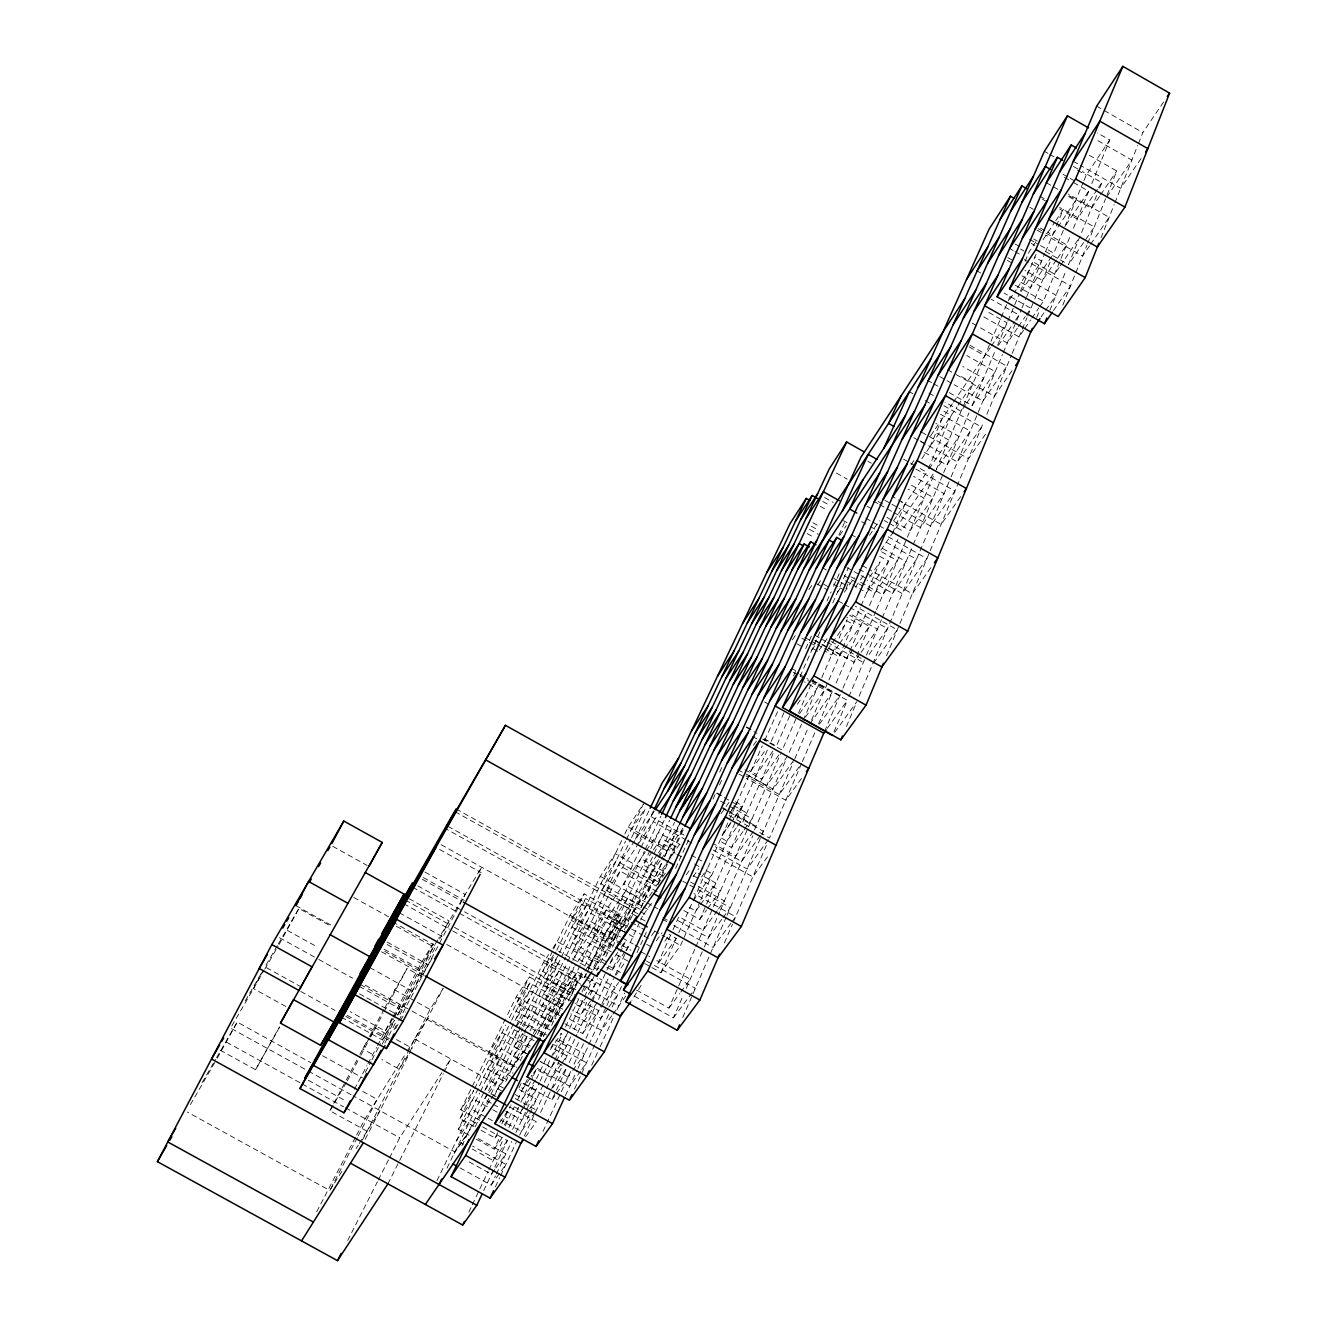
<?xml version="1.0" encoding="UTF-8"?>
<svg xmlns="http://www.w3.org/2000/svg" width="1327" height="1327" viewBox="0 0 1327 1327"><rect width="100%" height="100%" fill="white"/><g stroke="black" fill="none" stroke-linecap="round" stroke-linejoin="round"><path stroke-width="0.75" stroke-dasharray="5 3.75" d="M1101.028 237.749L1114.199 204.623M1114.912 202.815L1137.72 145.423M1138.45 143.581L1142.829 132.584L1164.94 99.989M1062.827 305.044L1086.929 245.147M1087.659 243.322L1105.64 198.635M1107.116 194.936L1116.753 170.984L1088.721 154.977M1049.856 310.402L1066.162 270.343M1096.6 195.55L1068.5 264.587L1094.244 226.967L1059.659 207.46M1099.585 188.202L1101.841 182.678L1082.268 171.515M1036.752 317.485L1039.721 310.253M1039.953 306.321L1043.437 301.229L1070.408 235.642M1073.443 228.277L1088.704 191.188L1073.095 182.28M1091.822 183.607L1109.754 139.999L1097.412 132.949M886.519 655.837L983.821 421.638M986.84 414.372L1011.423 355.221M1012.186 353.397L1026.949 317.85M1027.745 315.942L1033.998 300.864M1034.778 299.006L1050.055 262.248M1063.292 230.367L1053.82 253.158L1036.487 243.289M1064.884 226.552L1083.214 182.429M1083.96 180.621L1086.216 175.181L1109.754 139.999M846.427 726.516L856.015 703.658M859.15 696.194L950.348 478.699M951.144 476.841L1002.449 354.491M1003.245 352.567L1021.276 309.589M1022.039 307.781L1025.854 298.675M1026.617 296.85L1044.764 253.606M1045.543 251.748L1055.612 227.713M1056.375 225.889L1063.259 209.517L1055.396 221.244M834.019 731.824L847.323 700.357L812.107 680.585M848.932 696.575L865.685 656.965M866.465 655.123L881.443 619.742M882.239 617.851L912.429 546.508M913.225 544.617L942.85 474.602M943.646 472.694L968.975 412.83M949.253 392.643L972.061 405.564L995.267 350.693M997.622 345.136L1018.954 294.743M1020.446 291.194L1036.271 253.772M824.548 731.376L842.23 689.94M843.01 688.099L875.704 611.482M876.5 609.624L933.976 474.884M1006.629 304.596L936.265 469.509L958.99 436.45L935.883 423.363M1008.238 300.831L1011.439 293.3M1025.074 261.369L1029.072 251.964L1037.1 239.922M724.426 942.9L732.454 924.256M733.25 922.398L767.122 843.607M801.591 763.423L769.511 838.05L757.203 831.166M802.404 761.549L815.392 731.343M818.593 723.878L832.046 692.611L806.899 678.495M836.11 683.14L866.398 612.709M869.5 605.51L897.881 539.492M928.402 468.514L951.243 415.401L942.518 410.458M682.741 1017.477L692.23 995.582M693.009 993.757L726.201 917.139M727.03 915.232L793.164 762.544M794.79 758.779L808.309 727.561M811.543 720.113L860.278 607.584M861.074 605.726L880.083 561.868L867.145 580.612M892.49 533.222L905.246 503.746L892.905 496.779M929.912 446.801L941.838 419.299L938.272 417.275M634.19 996.063L673.403 1017.859L683.04 995.764M686.258 988.399L703.459 948.938M704.289 947.047L719.616 911.931M720.412 910.09L752.807 835.811M754.449 829.939L785.982 759.757M789.217 752.326L801.508 724.16M803.134 720.412L820.998 679.474M821.811 677.583L835.778 645.569M839.062 638.055L847.14 619.527M636.545 990.108L668.941 1008.105L695.016 948.722M695.829 946.864L780.558 753.902M796.001 718.72L782.2 750.153L762.677 739.222M798.472 713.08L813.351 679.192M683.853 910.554L699.81 919.445L739.603 829.358M742.821 822.077L773.11 753.504M789.747 715.834L776.361 746.156L763.722 739.089M845.962 588.607L848.335 583.216M651.972 967.615L660.962 972.608L680.535 945.454L699.943 901.763M700.772 899.905L736.037 820.55M736.867 818.676L768.267 748.03M783.942 712.781L770.788 742.357L763.738 738.409M800.081 676.455L819.92 631.801M832.792 602.84L848.417 567.691M660.962 972.608L676.272 938.322L669.19 934.374M678.76 932.765L692.81 901.332L712.317 873.929L701.668 867.991M693.623 899.507L762.295 745.874M764.783 740.284L777.589 711.637M793.563 675.924L795.984 670.483M805.705 648.721L811.411 635.981M826.97 601.131L831.1 591.908M833.605 586.302L839.444 573.231M670.517 935.319L657.23 964.911L676.272 938.322M673.005 929.779L679.507 915.331M641.14 985.314L631.851 1000.309M838.863 535.046L845.299 520.864M591.693 1065.249L599.29 1048.612M600.136 1046.754L613.621 1017.162M616.989 1009.781L624.635 993.027M713.063 799.07L715.485 793.762M719.516 784.92L721.988 779.513M574.525 1089.036L594.811 1044.747M595.641 1042.939L608.811 1014.176M612.095 1007.027L622.015 985.347M637.01 952.62L646.879 931.056L641.671 928.154M675.576 868.389L689.476 838.05M719.715 772.032L722.203 766.624M565.402 1095.654L577.129 1070.143M577.958 1068.351L606.008 1007.359M606.854 1005.534L615.23 987.321L599.605 978.646M542.992 1131.45L570.66 1071.553M574.077 1064.171L585.141 1040.202M585.987 1038.361L601.247 1005.335M602.076 1003.56L613.621 978.563M615.33 974.864L625.581 952.653M626.427 950.796L639.863 921.718M640.692 919.91L642.368 916.293M668.128 860.51L656.301 886.121L618.498 865.038M668.974 858.685L683.339 827.6L667.332 851.005L630.673 830.553L645.187 808.607M657.893 884.744L668.708 861.289M683.206 829.906L670.384 857.69L673.884 859.631M640.908 907.568L663.716 858.403M664.562 856.562L678.877 825.709M523.004 1083.612L552.015 1099.668L566.745 1067.903L552.148 1088.538M569.266 1062.479L578.489 1042.591M564.937 1023.698L582.686 1033.551L595.143 1006.695M598.494 999.447L610.37 973.836M606.854 967.267L612.062 970.17L622.214 948.274M623.06 946.45L625.598 940.976L618.863 950.696M641.123 907.502L664.014 858.138M664.844 856.363L679.806 824.084L664.147 847.074L659.137 857.806M624.42 929.729L657.412 858.901M658.258 857.093L674.481 822.259M540.62 1112.457L561.918 1066.709M565.269 1059.493L576.913 1034.496M577.743 1032.705L591.245 1003.676M592.091 1001.868L613.339 956.236M658.308 859.597L624.553 932.135L587.529 911.533L572.534 934.042L607.434 953.449M605.892 956.601L669.72 820.186M524.364 1135.978L545.662 1090.379M546.508 1088.571L570.693 1036.818M574.11 1029.487L586.816 1002.267M590.167 995.084L597.83 978.712M612.593 947.096L636.28 896.372L651.64 873.929L615.363 853.692L600.385 876.367L526.819 1028.724M455.012 811.693L630.806 909.592L622.612 927.158L445.723 828.712M459.938 1167.86L491.189 1185.094L495.502 1175.921M496.364 1174.08L511.724 1141.419M515.921 1132.528L539.26 1082.882M540.106 1081.074L562.15 1034.231M565.551 1026.982L579.368 997.622M581.972 992.082L584.577 986.542M553.575 949.087L570.046 915.248L584.162 893.851L619.029 913.258L592.389 969.921L558.601 951.144M649.981 850.524L595.375 966.769L598.975 968.776M650.827 848.716L664.578 819.456M495.369 1186.919L499.748 1177.563M500.627 1175.689L516.203 1142.447M519.637 1135.116L528.926 1115.294M529.772 1113.502L543.489 1084.242M544.369 1082.384L553.906 1061.998M554.769 1060.173L583.631 998.601M584.51 996.726L594.114 976.241L582.769 992.679M596.686 970.767L621.235 918.367L585.688 898.578L571.307 920.324L606.505 939.914L621.235 918.367M483.692 1190.684L507.345 1140.556L482.68 1126.922M512.637 1129.36L534.151 1083.744M546.011 1058.631L536.705 1078.353L531.264 1075.334M551.103 1047.832L552.828 1044.167M584.112 977.866L587.645 970.385M588.524 968.511L604.581 934.457L619.029 913.258M584.643 977.8L586.352 974.167M587.214 972.343L644.358 851.188M645.221 849.346L660.846 816.238M459.49 913.291L576.499 978.298L568.47 995.217L448.99 928.867M568.321 1001.022L583.93 968.063M584.809 966.205L608.479 916.211L629.778 928.071M640.244 849.114L623.74 883.981L648.306 897.666M641.107 847.289L653.266 821.595L685.561 839.626M468.813 1212.181L471.433 1206.658M472.312 1204.816L488.004 1171.658M488.867 1169.817L503.679 1138.533M508.888 1127.519L519.985 1104.064M520.847 1102.256L532.608 1077.424M533.437 1075.65L536.788 1068.567L531.016 1076.91M571.174 995.93L577.892 981.731L583.333 973.769M481.037 1130.256L495.12 1138.035L497.642 1132.711M501.871 1123.853L510.348 1106.038M518.957 1087.941L521.544 1082.517M543.34 1036.752L562.93 995.598L529.373 976.954L516.319 996.759L506.333 1017.096M551.617 1025.323L606.97 908.829L629.529 921.386M653.514 810.88L636.529 846.609L604.167 895.012L640.642 915.315M476.244 1139.18L494.191 1149.099L500.163 1136.509M505.288 1125.727L514.03 1107.315M517.58 1099.818L527.283 1079.398M558.12 1014.409L564.008 1002.018L529.821 983.042L516.535 1003.146L550.39 1021.923L564.008 1002.018M537.501 1034.363L572.037 962.191M572.882 960.416L630.673 839.609M631.536 837.801L646.315 806.916M539.807 1035.657L549.577 1015.188L562.93 995.598M541.217 1036.702L575.321 965.144M635.368 839.211L649.251 810.084M520.151 1060.887L532.392 1035.359M533.255 1033.567L566.894 963.485M567.757 961.66L625.564 841.202M626.427 839.427L643.512 803.814L628.218 827.02L623.076 837.685M505.753 1081.439L528.345 1034.496M530.054 1030.946L565.501 957.298M566.38 955.49L622.214 839.46M475.232 1126.739L490.078 1096.069M490.94 1094.277L522.738 1028.624M523.618 1026.816L556.942 957.945M559.596 952.454L585.688 898.578M494.274 1096.168L525.923 1030.581M446.983 1168.108L552.679 950.945M461.862 1145.765L519.72 1026.584M520.582 1024.792L555.93 951.99M556.826 950.165L584.162 893.851M436.948 1180.665L479.661 1093.133M480.54 1091.341L543.373 962.556L548.698 954.511M474.004 1126.374L459.938 1118.595L473.756 1090.379L460.784 1109.787L479.76 1120.287M474.651 1088.588L505.687 1025.24M509.303 1017.875L529.373 976.954M469.061 1135.215L458.296 1129.277L478.632 1087.725M479.528 1085.868L510.795 1021.956M511.675 1020.148L529.821 983.042M460.784 1109.787L505.421 1018.937M387.915 1183.85L443.334 1073.609M444.263 1071.768L450.732 1058.913L442.969 1070.906M347.707 1240.48L377.432 1181.776M378.361 1179.952L388.579 1159.765M389.508 1157.94L399.726 1137.77L441.858 1072.631M362.42 1140.109L406.51 1054.965M407.422 1053.19L430.064 1009.465L443.152 988.399L408.932 1053.505M365.19 1139.163L410.292 1051.963M330.755 1188.677L357.295 1137.637M358.24 1135.812L377.183 1099.37L361.044 1090.446M316.738 1211.7L355.669 1136.924M356.615 1135.099L365.157 1118.678L406.178 1052.809M394.053 1029.669L397.835 1022.47M398.78 1020.662L465.213 894.431L421.721 870.263M478.898 872.453L481.651 867.228L438.739 938.239M365.307 1072.365L371.013 1061.567M371.958 1059.759L380.517 1043.553M341.288 1017.195L382.425 1039.953L393.572 1018.854M394.501 1017.096L433.199 943.829M382.176 1044.183L394.733 1020.397M374.065 1001.918L397.602 1014.939L434.427 945.156L393.771 922.597M384.813 1043.138L396.159 1021.608M399.941 1014.425L435.903 946.151M439.701 938.952L449.173 920.971L406.211 897.118M263.078 970.485L253.49 988.598L289.966 1008.769M217.263 1058.233L237.218 1022.072L310.8 1062.695M279.085 944.492L298.907 908.448L331.418 926.478M354.442 1089.285L366.949 1065.631M367.911 1063.823L376.553 1047.451M377.515 1045.626L391.996 1018.257M392.974 1016.432L421.057 963.302L432.818 943.829M346.33 1082.616L329.909 1110.749L367.015 1131.218M347.309 1080.792L359.916 1057.121M360.894 1055.297L369.619 1038.892M370.598 1037.067L383.121 1013.529M384.084 1011.738L407.14 968.445L423.346 977.435M329.909 1110.749L332.812 1105.291M333.774 1103.483L345.385 1081.704M346.347 1079.879L358.937 1056.292M359.899 1054.484L368.558 1038.245M369.503 1036.453L383.885 1009.482M384.847 1007.691L407.14 968.445M220.116 1050.171L255.564 1069.728L279.516 1026.833M255.564 1069.728L279.848 1026.7M190.424 1104.595L216.235 1060.024M245.279 1000.84L262.928 970.435M277.326 945.62L265.002 966.869L301.843 987.255M278.355 943.862L298.907 908.448M231.777 1026.02L263.725 970.949M264.753 969.191L278.056 946.251M202.152 1082.616L215.555 1059.46M216.583 1057.685L237.218 1022.072M369.122 1038.494L362.802 1049.027L374.927 1055.728M370.183 1036.752L375.441 1027.961L389.441 1035.707M437.694 939.964L419.15 970.435L382.458 950.099M392.643 1018.804L385.212 1031.079L350.262 1011.738M393.704 1017.046L400.074 1006.529L359.401 984.004M382.425 1039.953L394.567 1019.949M397.702 1015.022L433.299 956.385M395.413 1028.69L399.477 1022.022M400.489 1020.347L403.541 1015.354M407.256 1051.084L427.808 1018.058L516.75 1067.306M407.837 1055.247L399.162 1069.131L381.844 1059.56M341.852 1171.326L329.809 1190.501L187.439 1112.109M356.084 1148.651L358.257 1145.168M359.352 1143.426L379.953 1110.616M552.944 948.092L557.207 941.656L592.058 961.03L587.695 967.4M553.558 955.058L542.726 971.397L577.925 990.954M557.838 956.087L543.456 977.684L575.769 995.615M654.194 811.477L602.856 888.543L640.261 909.377M839.726 535.444L846.294 525.608M558.186 963.75L543.506 985.712L573.164 1002.167M638.768 843.275L657.827 814.778M516.485 1026.517L528.411 1008.702L552.596 1022.122M808.906 589.669L812.356 584.527M1043.072 239.689L1054.285 222.919M817.648 584.942L820.949 580.032M1009.631 299.421L1016.25 289.585M1017.345 287.942L1029.47 269.895M459.938 1118.595L473.158 1098.889L490.924 1108.725M486.661 1078.785L500.445 1058.266M521.146 1027.446L514.511 1037.316L530.203 1046.024M522.241 1025.804L528.876 1015.935L548.267 1026.683M1021.209 291.376L1041.629 261.071L1034.579 257.04M1066.012 224.877L1088.704 191.188M458.296 1129.277L471.782 1109.289L486.279 1117.301M522.971 1033.385L513.947 1046.754L526.421 1053.671M524.099 1031.709L528.61 1025.008L546.608 1034.994M645.27 852.034L574.574 956.867L597.648 969.689M646.382 850.408L658.441 832.51L679.988 844.536M484.786 1090.429L498.836 1069.595L511.194 1076.429M792.401 639.813L795.719 634.903M1051.598 256.459L1030.449 287.743L1017.958 280.644M911.102 464.749L915.647 458.014M930.443 436.135L952.288 403.839M953.449 402.114L990.357 347.525M991.468 345.883L1007.06 322.826L985.895 310.8M1097.363 189.297L1077.242 219.055L1059.676 209.036M1098.474 187.638L1101.841 182.678M487.689 1094.51L484.388 1099.386L491.504 1103.318M488.8 1092.867L498.72 1078.221L504.111 1081.206M527.201 1036.188L513.367 1056.591L520.317 1060.439M543.655 1011.904L574.176 966.836M577.51 961.926L625.647 890.881L645.386 901.879M652.221 851.652L643.213 864.939L662.355 875.604M653.348 849.993L661.211 838.365L678.827 848.185M869.5 535.328L879.436 520.698M998.352 345.468L1014.409 321.814M1015.553 320.122L1018.987 315.063L991.252 299.288M1056.292 260.092L1042.508 280.412L1024.958 270.426M1057.437 258.4L1066.626 244.865L1043.52 231.711M1099.453 196.496L1091.358 208.405L1067.97 195.069M1100.597 194.804L1116.753 170.984M921.817 458.744L956.983 406.925M958.144 405.233L973.089 383.204L958.973 375.209M489.928 1100.415L454.846 1151.952L353.164 1095.82M491.056 1098.773L532.525 1037.83M533.653 1036.188L576.1 973.819M657.197 854.671L645.652 871.623L659.917 879.569M658.358 852.962L664.13 844.486L676.753 851.536M454.066 1153.561L468.066 1132.993M511.973 1068.5L527.267 1046.041M837.586 592.058L841.019 587.015M1017.394 328.151L1007.259 343.029L979.177 327.089M1018.522 326.492L1025.273 316.572M1026.401 314.93L1030.913 308.312L1004.257 293.167M1106.784 196.96L1131.898 160.086L1095.936 139.551M965.592 404.702L961.096 411.304L945.023 402.197M966.719 403.06L983.589 378.295L962.788 366.484M1059.128 267.457L1054.6 274.108L1031.195 260.789M1060.256 265.798L1078.37 239.208M576.499 978.298L568.172 990.506L452.374 926.213M660.166 860.609L649.019 876.915L657.777 881.792M661.294 858.984L667.979 849.197L675.078 853.145M540.338 1036.354L583.78 972.84M584.925 971.165L629.728 905.678M844.37 592.207L854.372 577.577M893.585 520.798L926.777 472.296L917.853 467.253M929.099 468.912L948.822 440.066L933.213 431.225M972.061 405.564L995.25 371.676L966.819 355.553M1023.681 330.108L1019.036 336.909L983.042 316.473M1024.842 328.416L1030.648 319.907M1031.809 318.215L1038.792 308.013M1141.054 158.543L1120.668 188.318L1080.327 165.294M630.806 909.592L621.617 922.995L446.9 825.742M811.759 650.164L816.37 643.446M1089.484 245.943L1082.533 256.045L1045.709 235.061M1090.645 244.251L1109.156 217.296L1068.268 193.974M855.384 587.197L864.541 573.894M880.763 550.274L933.959 472.876M1041.114 316.937L1044.565 311.928M1045.709 310.253L1056.027 295.241L1021.856 275.8M593.02 970.186L665.806 864.358M666.95 862.683L680.369 843.143M649.434 896.09L654.012 889.438M657.479 884.412L665.673 872.536L640.891 858.552M753.537 745.227L758.115 738.592M819.207 650.064L828.181 637.076M1012.02 370.681L994.371 396.259L953.566 373.119M1053.522 310.535L1070.524 285.902L1031.427 263.642M529.855 1078.569L522.921 1088.571L519.404 1086.631M587.098 996.013L580.148 1006.048L574.906 1003.146M588.259 994.354L595.209 984.319L464.55 911.848M643.545 914.602L652.934 901.066M499.732 1122.476L508.623 1109.654M550.241 1049.657L561.354 1033.633M617.752 952.305L609.889 963.651L572.468 942.833L587.778 919.943L618.399 936.962M827.501 649.848L844.785 624.934M495.12 1138.035L497.376 1134.784M504.16 1125.047L508.689 1118.545L505.139 1116.588M535.511 1080.045L522.556 1098.656L515.374 1094.675M553.409 1054.368L565.883 1036.453L560.608 1033.517M590.415 1001.238L580.961 1014.823L572.053 1009.897M591.61 999.546L596.337 992.745L581.939 984.75M612.062 970.17L624.702 952.04M625.846 950.397L628.152 947.096L622.877 944.161M721.075 813.716L730.298 800.48M751.464 770.091L766.243 748.876M797.361 704.222L801.873 697.753M838.432 645.27L831.697 654.941L824.681 650.993M839.56 643.661L853.029 624.32L845.929 620.323M985.48 434.211L968.428 458.678L921.104 431.889M494.191 1149.099L502.269 1137.571M554.819 1062.512L551.352 1067.472L540.67 1061.55M555.98 1060.854L566.413 1045.975L555.615 1039.986M615.96 975.196L625.365 961.776M686.225 874.875L689.592 870.048M731.21 810.631L737.115 802.188M772.845 751.165L756.49 774.52L749.373 770.523M524.762 1105.938L521.428 1110.699L510.961 1104.91M525.874 1104.363L535.876 1090.097L521.76 1082.285M596.802 1003.112L581.06 1025.572L568.901 1018.821M729.303 813.949L736.385 803.814M799.468 713.76L816.868 688.912L804.444 681.929M723.182 833.373L733.466 818.759M734.611 817.133L742.606 805.788L735.39 801.74M507.345 1140.556L493.229 1160.611L472.296 1149.049M528.577 1110.4L521.776 1120.071L505.753 1111.197M529.705 1108.791L536.506 1099.138L518.509 1089.185M561.039 1064.304L551.568 1077.756L535.942 1069.098M562.217 1062.612L566.944 1055.894L551.153 1047.136M582.686 1033.551L598.776 1010.693L577.245 998.75M601.114 1007.359L618.598 982.544M651.64 935.601L655.173 930.575M693.092 876.732L698.865 868.522M722.435 835.031L733.864 818.809M735.009 817.183L741.859 807.446L731.044 801.392M778.8 754.997L761.781 779.165L742.49 768.366M805.406 717.194L824.631 689.874L812.389 682.99M960.648 496.68L941.125 524.414L901.514 502.054M607.716 1008.769L600.982 1018.29L576.449 1004.655M608.844 1007.176L617.835 994.487L591.228 979.708M656.334 940.793L661.991 932.815M701.485 877.031L707.424 868.654M736.269 827.882L726.881 841.152L719.864 837.237M737.447 826.223L746.852 812.953L730.878 804.029M809.901 723.895L832.046 692.611M494.789 1169.518L491.471 1174.213L466.523 1160.445M495.9 1167.959L505.869 1153.876L477.073 1137.969M787.591 756.075L766.575 785.75L744.994 773.674M859.896 653.962L854.057 662.206L829.508 648.405M861.074 652.303L877.446 629.197L850.773 614.185M491.189 1185.094L500.229 1172.388M501.374 1170.812L505.886 1164.459L472.561 1146.047M525.658 1136.708L536.29 1121.763L509.402 1106.884M552.015 1099.668L555.466 1094.841M556.61 1093.216L571.638 1072.133M572.816 1070.474L584.577 1053.97L557.954 1039.207M611.78 1015.769L601.43 1030.299L570.909 1013.38M612.925 1014.16L625.747 996.146M664.893 941.175L669.538 934.672M742.954 831.565L731.542 847.588L718.969 840.555M744.099 829.972L752.077 818.759L729.336 806.036M793.596 760.471L773.16 789.167L744.795 773.293M819.423 724.194L839.858 695.497L813.219 680.535M869.085 654.46L887.481 628.616L850.524 607.832M930.907 567.641L912.312 593.75L869.484 569.615M580.529 1071.204L569.681 1086.332L537.402 1068.451M581.724 1069.512L586.534 1062.794L553.508 1044.482M699.362 906.109L695.829 911.052L686.839 906.042M700.54 904.467L715.867 883.069L698.384 873.299M799.252 766.707L779.297 794.558L746.006 775.93M873.548 663.036L897.317 629.861L855.384 606.257M753.272 831.581L735.656 856.147L714.374 844.254M827.285 728.324L847.323 700.357M699.81 919.445L706.677 909.907M707.822 908.315L720.428 890.832L700.689 879.818M801.508 778.418L785.766 800.247L746.172 778.086M834.766 732.305L856.811 701.751M768.333 839.676L747.068 868.969L712.881 849.877M717.326 910.67L703.161 930.177L678.628 916.493M718.504 909.045L724.409 900.933L697.753 886.071M721.788 919.296L708.419 937.592L672.441 917.538M722.999 917.637L730.298 907.668L696.891 889.024M767.454 856.894L752.807 876.882L711.803 853.991M730.912 923.244L713.08 947.428L673.851 925.566M732.089 921.635L735.656 916.791L694.071 893.602M668.941 1008.105L679.606 993.658M680.784 992.049L690.272 979.193L656.832 960.582M673.403 1017.859L695.381 988.267L653.796 965.144M359.584 993.89L365.025 996.909M366.833 997.904L372.257 1000.906M507.08 1079.813L487.739 1069.098L501.258 1048.894L520.798 1059.709M414.77 1039.008L504.608 1088.721M497.807 1088.837L503.066 1091.756M515.34 1098.557L536.407 1110.201L521.362 1131.45L500.528 1119.938M396.441 1039.572L412.183 1048.297M491.77 1094.294L498.753 1098.142M347.127 1015.354L389.309 1038.676M300.731 991.451L335.001 1010.411M345.8 1016.382L388.96 1040.252M493.279 1104.313L498.62 1107.265M492.699 1109.704L498.04 1112.656M488.104 1118.296L493.528 1121.315M475.63 1123.024L470.355 1120.104L456.604 1140.374L463.587 1144.239M322.61 1055.745L362.453 1077.773M231.495 1028.641L306.67 1070.159M308.461 1071.138L351.373 1094.841M308.328 1080.278L345.916 1101.028M226.552 1042.193L300.35 1082.915M302.158 1083.91L343.56 1106.768M345.352 1107.763L399.726 1137.77M423.263 877.578L464.251 900.353M422.318 879.32L461.547 901.116M589.453 978.712L577.046 971.828L560.658 995.897L567.674 999.795M417.773 885.855L462.758 910.836M412.697 887.299L457.699 912.296M543.373 962.556L577.892 981.731M332.745 846.327L367.148 865.436M580.148 983.738L558.551 971.746L543.556 994.072L563.146 1004.954M580.397 984.816L618.681 1006.082M573.961 990.44L558.169 981.665L542.843 1004.357L558.485 1013.032M405.316 900.088L450.55 925.201M559.314 988.781L570.079 994.769M403.723 903.737L447.182 927.872M399.41 912.794L444.545 937.857M446.801 944.509L560.143 1007.392M562.714 1009.167L529.606 990.788L516.054 1011.191L550.572 1030.333M353.745 897.45L388.662 916.824M559.579 1015.603L529.373 998.833L515.556 1019.567L543.705 1035.176M396.375 926.263L433.531 946.864M516.319 996.759L556.079 1018.788M387.169 942.07L428.173 964.812M387.202 944.525L421.057 963.302M384.117 949.253L424.524 971.646M381.546 951.791L425.436 976.108M295.821 905.611L331.153 925.184M514.329 1029.752L534.068 1040.7M557.771 1062.944L563.162 1065.929M529.075 1047.584L502.087 1032.622L489.066 1052.228L515.805 1067.041M526.421 1053.389L502.021 1039.87L488.767 1059.792L512.919 1073.161M540.039 1061.534L568.105 1077.093M369.968 967.682L412.216 991.103M287.279 930.36L317.667 947.196M394.418 989.71L430.064 1009.465M279.499 937.691L315.212 957.48M318.779 959.454L352.667 978.215M365.24 985.165L410.209 1010.079M412.017 1011.074L512.769 1066.858M359.285 986.392L405.564 1012.02M693.507 875.82L698.881 878.822M690.654 882.107L695.978 885.076M682.824 881.178L688.099 884.13M689.858 885.109L695.132 888.045M657.031 891.628L620.173 871.076L590.598 933.113L613.92 946.085M600.385 876.367L636.28 896.372M647.178 902.874L657.96 908.879M641.721 905.943L627.638 898.097L610.038 923.94L627.455 933.627M643.479 906.922L650.529 910.853M662.853 917.72L668.144 920.656M663.152 919.611L666.718 921.601M456.057 808.956L638.751 910.687M640.543 911.699L647.758 915.713M631.917 913.623L639.017 917.571M640.792 918.566L646.116 921.519M654.311 930.857L664.794 936.696M666.536 937.675L680.535 945.454M631.27 922.348L639.946 927.191M631.552 929.049L642.202 934.988M643.977 935.966L649.285 938.935M629.197 934.59L636.147 938.471M646.597 944.277L651.822 947.179M611.697 932.035L620.605 936.995M622.38 937.99L633.079 943.928M634.853 944.924L640.195 947.909M641.007 951.774L649.799 956.667M621.119 943.198L589.536 925.616L573.861 948.938L599.92 963.419M570.046 915.248L604.581 934.457M441.145 844.702L620.422 944.426M622.181 945.405L630.939 950.281M646.564 961.113L651.988 964.132M439.585 849.462L481.087 872.552M644.806 963.618L650.18 966.62M591.709 940.959L614.517 953.649M616.275 954.627L630.308 962.44M594.098 957.762L620.505 972.442M737.795 769.643L743.186 772.662M738.973 774.072L744.381 777.091M717.011 792.965L724.061 796.913M716.613 793.314L729.236 800.38M720.578 801.143L727.578 805.058M722.668 807.579L726.251 809.586M728.059 810.581L756.805 826.655M722.552 808.442L727.876 811.427M729.668 812.423L763.39 831.283L741.627 861.455L715.336 846.792M729.054 815.442L750.17 827.235M650.844 816.487L684.201 835.114M687.369 840.638L692.744 843.64M691.168 855.069L701.734 860.974M628.218 827.02L664.147 847.074M676.853 854.14L682.161 857.109M694.585 864.043L699.893 867.012M831.316 641.621L836.673 644.623M849.164 651.64L863.429 659.668M814.728 635.202L825.527 641.273M827.335 642.285L863.33 662.521M815.475 640.526L820.733 643.479M822.491 644.458L827.749 647.427M814.778 640.593L820.103 643.595M821.877 644.59L827.185 647.576M828.96 648.571L846.692 658.54L869.351 626.361L849.595 615.247M804.842 637.491L815.641 643.562M817.432 644.574L822.823 647.609M824.631 648.604L839.012 656.699L860.991 625.316L846.974 617.437M801.873 638.187L814.148 645.088M813.335 648.82L820.484 652.834M797.029 643.844L802.238 646.763M791.904 668.576L795.47 670.566M799.717 674.464L805.107 677.483M793.131 672.192L798.373 675.128M800.131 676.123L810.631 682.012M764.518 701.917L769.726 704.853M746.603 726.914L753.786 730.945M746.371 727.395L756.904 733.3M752.558 736.452L757.817 739.404M874.327 501.54L877.877 503.547M879.652 504.542L892.059 511.558M893.834 512.554L920.44 527.565L944.111 493.594L913.573 476.327M867.029 506.217L872.42 509.269M886.818 517.381L892.208 520.433M894.016 521.445L910.206 530.584L933.163 497.492L910.388 484.62M884.246 520.516L887.746 522.49M889.505 523.485L901.779 530.418L924.04 498.156L908.066 489.132M865.718 518.111L871.076 521.129M872.851 522.141L883.566 528.179M824.565 497.542L833.207 502.419M861.588 521.66L868.571 525.592M870.313 526.57L875.538 529.523M888.194 536.772L926.909 558.617L902.194 593.517L866.199 573.231M822.806 501.49L829.922 505.504M886.336 542.295L916.542 559.33L892.623 593.302L868.09 579.484M820.235 506.3L827.219 510.232M843.441 520.632L846.925 522.589M882.637 548.482L906.009 561.669L882.837 594.745L859.78 581.74M851.851 534.997L855.351 536.971M881.626 551.783L897.384 560.658L874.924 592.904L864.126 586.833M879.635 556.278L888.509 561.271L866.713 592.721L859.697 588.757M812.837 522.705L819.821 526.637M811.295 526.189L818.477 530.236M809.487 529.34L818.295 534.3M807.181 533.57L814.098 537.468M862.351 565.601L867.709 568.603M859 569.167L864.391 572.219M847.057 567.624L852.316 570.593M854.057 571.572L859.315 574.541M861.074 575.536L866.332 578.489M850.906 576.747L858.005 580.745M844.354 575.686L849.744 578.721M851.552 579.733L862.334 585.821M822.873 568.022L826.373 569.996M845.664 580.861L850.939 583.83M852.68 584.809L857.955 587.778M833.937 578.472L839.294 581.491M841.069 582.503L846.427 585.506M833.389 584.046L843.839 589.934M823.702 584.228L828.911 587.164M816.901 583.913L827.55 589.918M838.2 600.899L848.766 606.837M928.187 380.716L931.703 382.69M933.462 383.685L938.72 386.671M928.966 393.107L934.324 396.143M943.829 405.697L981.565 427.062L957.381 461.962L927.225 444.893M909.393 391.697L912.876 393.671M925.085 400.588L930.31 403.541M940.544 414.256L970.319 431.109L946.881 465.064L923.492 451.843M920.125 440.879L925.45 443.898M913.739 437.645L919.13 440.697M920.921 441.725L926.312 444.777M903.571 459.175L908.929 462.211M910.704 463.223L916.061 466.241M915.879 469.028L954.959 491.123L930.509 526.039L898.943 508.224M867.825 461.249L871.308 463.206M884.927 500.296L890.185 503.265M891.943 504.26L897.201 507.229M836.408 473.059L847.19 479.147M878.209 501.49L885.242 505.471M1015.404 285.288L1043.437 301.229M977.12 270.957L980.603 272.931M972.16 323.091L977.418 326.094M970.07 345.335L1006.861 366.202L982.925 401.036L954.146 384.714M969.108 346.861L984.8 355.769M948.241 370.1L951.791 372.107M939.765 376.553L945.156 379.622M946.964 380.633L952.355 383.702M1073.311 161.28L1078.569 164.283M1073.377 166.439L1080.493 170.503M1044.382 151.295L1047.866 153.285M1049.607 154.28L1054.849 157.266M1077.507 170.204L1086.216 175.181M1063.043 174.318L1068.368 177.354M1070.143 178.365L1075.467 181.417M1064.42 177.337L1071.353 181.301M1046.373 182.744L1051.78 185.83M1053.572 186.858L1058.979 189.927M1068.617 196.545L1075.666 200.576L1052.56 234.995L1047.335 232.009M1039.87 196.18L1045.278 199.266M1042.11 199.017L1045.626 201.024M1029.769 207.261L1033.285 209.268M1040.368 228.045L1045.593 231.014M1038.195 228.675L1041.745 230.699M1036.934 230.069L1043.951 234.066M1033.716 238.993L1037.266 241.016M1029.553 239.341L1034.745 242.294M1031.228 243.372L1034.778 245.395M1045.427 251.45L1050.752 254.485M1052.527 255.497L1066.726 263.575M1015.172 244.052L1020.38 247.021M1020.463 249.012L1023.996 251.019M1009.582 248.497L1013.181 250.538M1014.989 251.566L1022.188 255.663M1024.311 259.594L1029.652 262.63M1007.873 257.604L1013.281 260.673M1007.409 260.44L1014.425 264.421M1096.683 106.177L1142.829 132.584M586.6 904.914L571.904 927.042L607.816 947.014L622.861 925.101L586.6 904.914M616.209 860.709L600.899 883.765L637.557 904.201L653.249 881.36L616.209 860.709"/><path stroke-width="1.5" d="M1122.841 66.35L1075.6 178.946L1048.695 219.32L1097.346 247.038L1124.914 207.095L1169.601 93.122L1122.841 66.35L1096.683 106.177L1035.889 249.526L1009.565 288.871L1058.2 316.539L1085.204 277.592L1098.822 243.322M1062.711 160.351L1057.37 157.299L997.108 296.767L1044.449 323.688L1046.771 317.999M1088.588 127.906L1067.422 115.814L855.583 601.794L830.503 638.071L881.891 666.967L907.718 631.154L1032.29 328.333M1027.297 189.015L1021.89 185.929L789.449 711.023L840.837 739.852L866.033 705.151L883.434 663.268M840.837 739.852L842.429 736.037M1009.565 288.871L1071.204 144.975L1076.446 147.977M1013.944 198.237L1010.428 196.23L989.079 229.206L689.211 897.4L666.668 929.215L718.023 957.829L741.329 926.462L823.752 733.25L826.107 729.966M842.181 540.487L836.756 537.435L625.846 1001.736L677.201 1030.266L699.876 1000.011L719.616 954.096M677.201 1030.266L679.573 1024.792M789.449 711.023L813.899 675.874L1044.382 151.295L1067.422 115.814M832.444 735.523L782.499 707.507L1010.428 196.23M625.846 1001.736L647.775 971.032L857.939 505.67L879.652 473.075M883.931 448.078L909.393 391.697M862.915 479.843L849.662 509.054L856.794 513.085M900.95 396.143L888.559 423.413L893.95 426.465M533.819 1066.46L528.445 1063.474L544.816 1039.655L527.134 1076.877L569.383 1100.282L604.332 1051.813L622.197 1012.451M587.479 1074.488L589.171 1070.789M570.228 1098.408L571.954 1094.659M630.624 994.072L623.491 990.108L829.076 540.056L834.368 543.042M842.413 510.845L868.206 454.381L877.097 459.407M529.539 1051.034L494.805 1123.637L536.075 1146.462L552.53 1123.637L564.539 1097.529M627.538 985.098L620.339 981.101L860.875 457.317L964.712 298.774M536.075 1146.462L538.662 1140.838M684.914 826.19L829.557 512.803L848.965 483.244M632.233 956.634L616.076 947.644L636.744 916.559M679.706 823.901L810.581 541.681L815.972 544.717M675.343 820.401L804.112 543.987L809.387 546.956M463.322 902.111L596.719 976.241L598.377 972.658M670.566 818.361L846.659 441.991L863.96 451.761M469.061 1139.495L451.08 1176.618L490.094 1198.148L505.106 1177.198L522.639 1139.661M665.457 817.598L829.226 469.012L846.659 441.991M490.094 1198.148L493.611 1190.667M350.461 1163.198L462.725 1225.07L476.791 1205.298L481.966 1194.333M527.134 1076.877L561.056 1027.811L577.759 992.38L620.522 1016.117L630.723 1001.902M661.709 814.396L812.141 495.469L817.465 498.488M562.3 1013.728L543.888 1052.643L586.634 1076.346M667.564 791.406L806.269 498.421L809.769 500.395M462.725 1225.07L464.467 1221.387M654.393 809.022L789.897 523.833L806.269 498.421M494.805 1123.637L510.762 1100.547L540.354 1038.477M650.13 808.259L662.273 782.781L678.595 758.099M496.845 1099.934L500.412 1092.536M451.08 1176.618L465.661 1155.419L481.9 1121.779L520.93 1143.343L523.286 1140.026M439.021 1184.464L441.675 1179.023M368.972 866.448L382.242 842.413L343.793 821.048L271.836 944.559L157.399 1161.656L337.489 1260.65L341.205 1253.318M365.24 872.519L404.055 894.083L334.022 1022.039L293.466 999.596L280.478 1023.134L320.587 1045.311L456.057 808.956L339.496 1022.653L386.373 1048.562L394.053 1033.949M386.373 1048.562L403.01 1021.359L480.125 874.36M360.115 973.471L412.382 882.853L299.968 1088.522L343.958 1112.789L350.428 1100.531M366.733 1073.46L358.025 1089.981L313.471 1065.365L391.996 921.618M381.031 1050.304L373.468 1064.652L328.35 1039.721L406.211 897.118M331.85 843.59L343.793 821.048M343.61 1013.397L421.721 870.263M445.723 828.712L455.012 811.693L446.9 825.742M339.496 1022.653L435.969 847.455M418.751 877.346L505.454 725.338L690.372 828.612M374.795 946.317L378.693 939.184M381.612 933.826L404.055 894.083M380.069 940.578L304.762 1078.304L318.978 1053.754M401.915 902.742L410.889 886.303L403.508 899.092M280.478 1023.134L382.242 842.413M157.399 1161.656L166.688 1145.599M169.79 1140.258L171.846 1136.692M320.587 1045.311L334.022 1022.039M376.304 948.871L505.454 725.338M343.262 1007.873L357.626 983.025M339.496 1016.217L399.41 912.794M219.602 1045.062L211.507 1058.996L476.791 1205.298M221.626 1041.579L223.649 1038.096M175.711 1128.265L167.766 1141.966L313.388 1222.067M380.6 947.296L396.756 919.412L443.019 945.089L434.642 958.857M299.968 1088.522L359.285 986.392M267.44 954.362L259.213 968.478L298.94 990.456L311.994 966.802L271.836 944.559M282.751 928.071L284.758 924.62M286.781 921.154L288.788 917.703M297.895 902.061L295.821 905.611L308.577 881.493L347.873 903.272M299.952 898.512L302.025 894.962M309.241 882.555L311.314 879.005M318.546 866.597L320.603 863.048M327.835 850.64L329.892 847.09M343.958 1112.789L385.079 1045.61M301.544 1240.894L363.349 1142.729M795.387 521.395L812.141 495.469M800.513 520.101L817.648 493.644M766.691 572.683L783.146 547.288M771.833 571.157L788.669 545.231M805.837 518.774L823.387 491.736L839.278 500.694M999.944 219.751L1021.89 185.929M776.577 570.875L793.795 544.402M1010.726 211.159L1033.335 176.425M742.573 623.458L759.094 598.079M966.537 279.45L988.084 246.341M747.333 622.91L764.236 597.017M781.503 570.56L799.153 543.539L802.752 545.563M977.12 270.957L999.314 236.969M1022.039 202.152L1045.344 166.456L1050.553 169.425M751.646 623.707L768.963 597.266M987.62 263.376L1010.477 228.476M717.476 676.256L734.08 650.927M786.032 571.605L804.112 543.987M1033.335 194.007L1057.37 157.299M337.489 1260.65L387.915 1183.85M721.822 676.787L738.807 650.943M756.158 624.519L773.89 597.532M792.037 569.913L810.581 541.681M953.234 324.551L975.644 290.431M998.617 255.447L1022.188 219.552M1046.373 182.744L1071.204 144.975M848.335 484.637L930.741 359.202M725.703 678.744L743.087 652.353M797.643 569.565L816.686 540.703M963.385 318.115L986.492 283.066M1059.493 172.294L1085.138 133.38M691.367 731.21L708.021 705.947M760.205 626.792L778.385 599.207M918.251 387.036L940.229 353.695M1009.582 248.497L1033.915 211.574M695.265 732.902L712.3 707.125M729.734 680.784L747.549 653.846M765.779 626.278L784.423 598.079M803.515 569.217L823.072 539.658M928.187 380.716L950.829 346.48M974.051 311.364L997.887 275.319M1022.354 238.313L1047.501 200.327M1073.311 161.28L1099.851 121.172L1147.855 148.607L1145.583 151.925M822.408 541.101L905.462 415.533M698.632 736.12L716.082 709.829M770.921 627.207L790.063 598.377M937.957 375.541L961.312 340.359M1035.176 229.073L1061.169 189.927M664.163 788.454L680.867 763.307M733.25 684.384L751.53 656.865M808.989 570.311L914.552 411.287M1009.266 268.635L984.634 305.724L1030.797 331.949L1039.97 318.596M655.306 809.802L684.666 765.745M702.149 739.487L720.047 712.632M738.359 685.147L757.103 657.014M776.295 628.202L795.968 598.676M816.105 568.437L836.756 537.435M901.912 439.635L924.77 405.332M948.241 370.1L972.343 333.923L1019.07 360.463L1015.537 365.572M997.108 296.767L1022.536 258.583M658.972 813.069L687.9 769.809M742.971 687.486L762.212 658.706M822.873 568.022L844.121 536.241M911.251 435.87L934.838 400.605M705.101 744.547L723.464 717.127M781.221 630.773L801.442 600.55M865.221 505.205L887.597 471.748M673.336 800.811L691.284 774.089M709.68 746.703L728.506 718.67M747.798 689.94L767.57 660.481M787.856 630.308L808.641 599.34M829.972 567.591L851.851 534.997M874.327 501.54L897.4 467.187M921.104 431.889L945.454 395.628L993.425 422.799M676.422 805.854L694.85 778.551M713.71 750.568L733.051 721.905M794.06 631.436L815.458 599.704M883.168 499.317L906.988 464.002M675.675 807.463L694.087 780.16M752.127 694.121L772.463 663.981M836.707 568.752L859.266 535.295M680.436 809.487L699.329 781.586M679.656 811.129L698.566 783.229M717.94 754.632L737.812 725.288M758.198 695.199L779.131 664.329M800.596 632.631L822.64 600.069M845.299 566.646L868.571 532.276M892.507 496.962L917.106 460.635L966.404 488.518L964.099 491.77M1167.279 96.556L1169.601 93.122M683.057 816.669L702.481 788.155M763.805 698.035L785.352 666.386M853.593 566.131L877.628 530.817M721.606 760.587L742.042 730.563M806.716 635.6L829.458 602.193M425.337 1204.468L539.193 1038.029M686.623 822.491L706.578 793.314M727.063 763.373L748.096 732.62M769.71 701.021L791.904 668.576M814.728 635.202L838.2 600.899M862.351 565.601L887.199 529.257L937.874 557.854L934.39 562.748M591.842 971.895L543.821 1041.745L425.436 976.108M731.99 768.084L753.653 736.568M822.392 636.595L846.643 601.33M689.559 830.403L710.078 800.546M798.025 672.673L775.117 705.981L823.752 733.25M1044.449 323.688L1052.394 312.177M596.719 976.241L673.751 864.806L486.428 760.305M694.32 835.048L715.452 804.477M737.182 773.06L759.525 740.748L808.773 768.35L806.352 771.7M782.499 707.507L806.152 673.303M698.483 841.849L720.262 810.532M655.837 903.803L676.438 874.178M659.851 910.521L681.066 880.199M702.879 849.015L725.338 816.918L775.98 845.216M663.152 919.611L685.014 888.559M620.339 981.101L641.007 951.774M623.491 990.108L644.756 960.118M512.122 1077.59L517.563 1080.609M355.52 995.068L403.01 1021.359M510.762 1100.547L552.53 1123.637M390.752 1041.247L505.819 1104.893M465.661 1155.419L505.106 1177.198M453.005 1164.028L456.471 1165.935M561.056 1027.811L604.332 1051.813M330.124 934.689L369.802 956.684M689.211 897.4L741.329 926.462M653.73 893.768L660.813 897.716M635.069 920.158L647.311 926.959M647.775 971.032L699.876 1000.011M600.783 969.788L627.837 984.816M813.899 675.874L866.033 705.151M855.583 601.794L907.718 631.154M1075.6 178.946L1124.914 207.095M1035.889 249.526L1085.204 277.592"/></g></svg>
